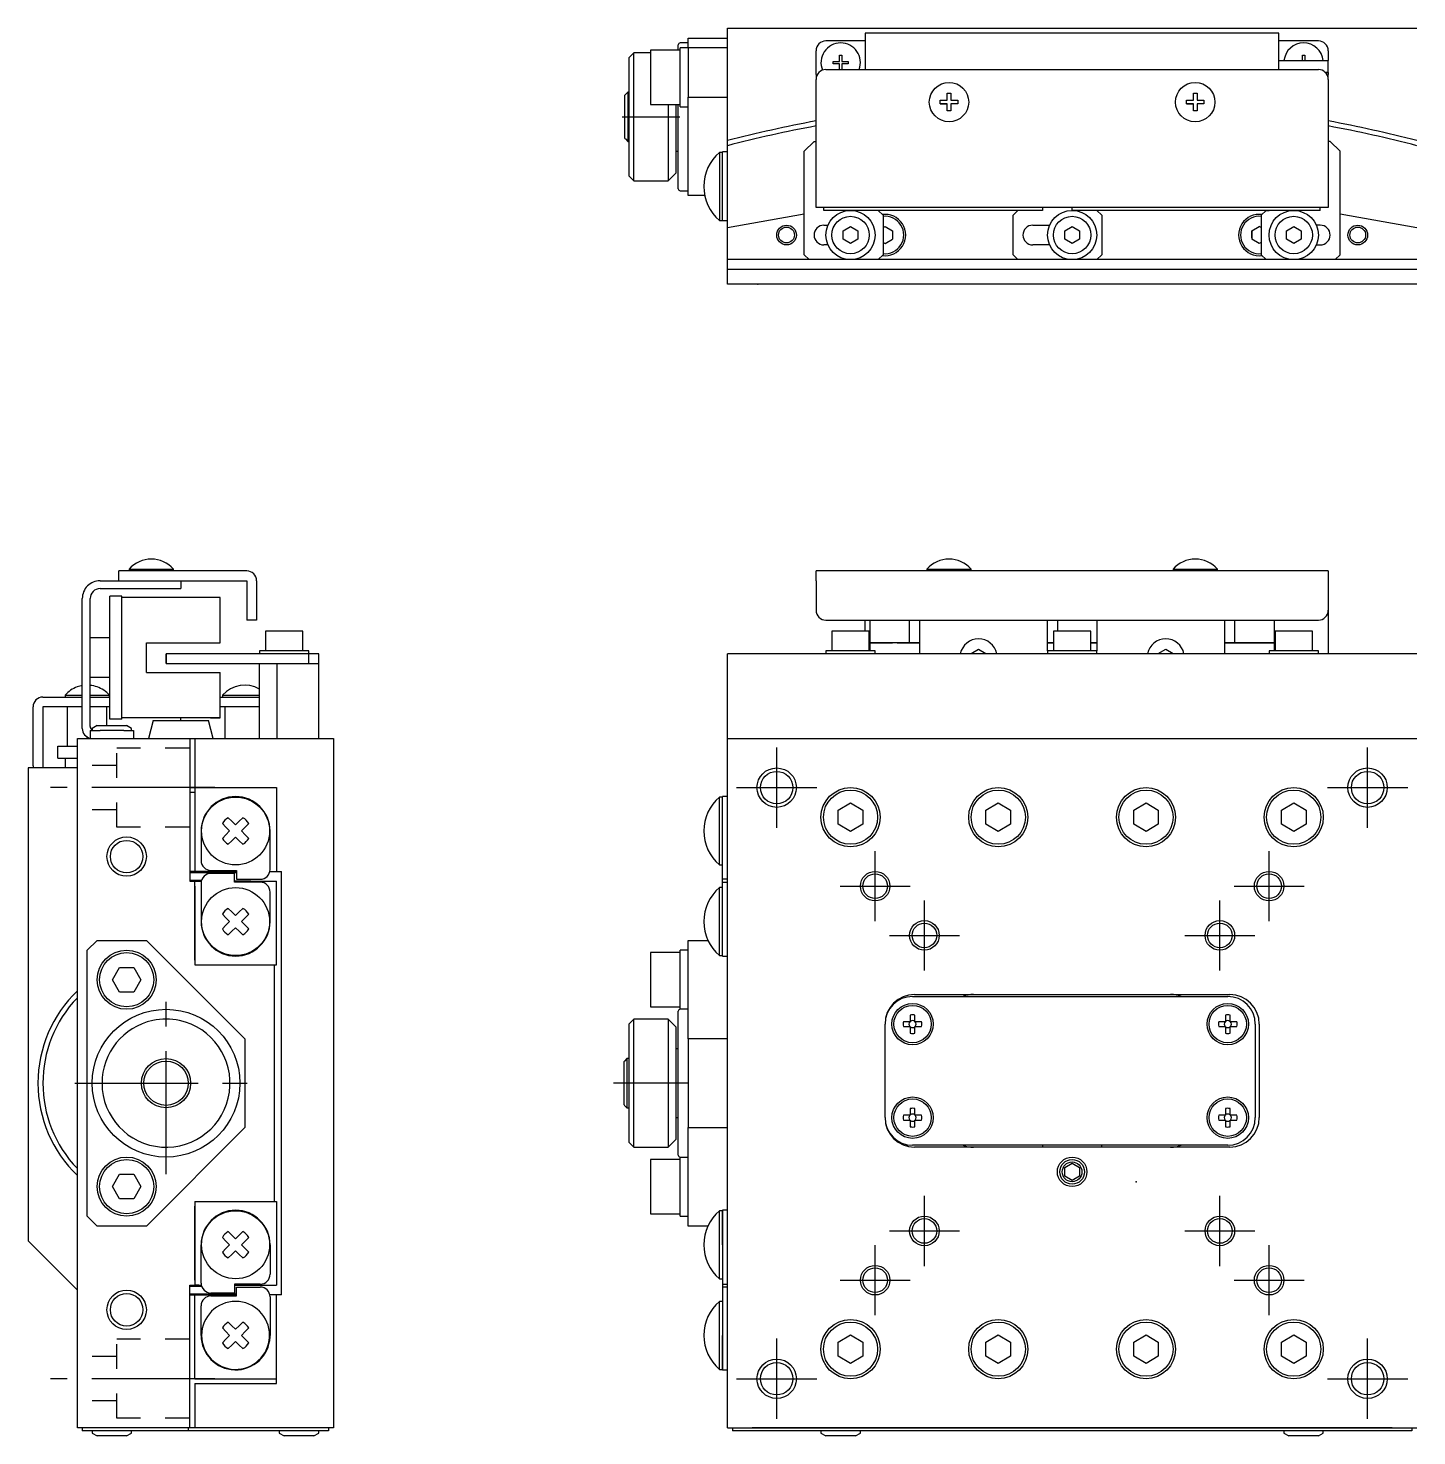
# Model space of a CAD drawing. Extents: x 60 to 444, y -31 to 289.
# Drawn here: x 59.9 to 200.9, y 140.9 to 283.8 of the extents above; entities that cross this region are included whole.
import ezdxf

# ---------------------------------------------------------------- set-up
doc = ezdxf.new("R2010")
doc.units = 0
doc.header["$LTSCALE"] = 10
doc.linetypes.add('CENTER', pattern=[2, 1.25, -0.25, 0.25, -0.25])
doc.linetypes.add('DOT', pattern=[0.5, 0.25, -0.25])
doc.layers.get('0').update_dxf_attribs({"linetype": 'CONTINUOUS'})

# ---------------------------------------------------------------- blocks, each defined once
blk = doc.blocks.new('AID3972')
at = {"color": 7, "linetype": 'CONTINUOUS'}
for p, q in [((149.729447, 185.470511), (181.729447, 185.470511)), ((149.929447, 185.670511), (181.929447, 185.670511)), ((149.489447, 182.910511), (148.810263, 182.910511)), ((149.489447, 183.589695), (149.489447, 182.910511)), ((149.969447, 182.910511), (149.969447, 183.589695)), ((150.648632, 182.910511), (149.969447, 182.910511)), ((181.489447, 182.910511), (180.810263, 182.910511)), ((181.489447, 183.589695), (181.489447, 182.910511)), ((181.969447, 182.910511), (181.969447, 183.589695)), ((182.648632, 182.910511), (181.969447, 182.910511)), ((146.929447, 173.170511), (146.929447, 182.670511)), ((148.810263, 182.430511), (149.489447, 182.430511)), ((149.489447, 182.430511), (149.489447, 181.751327)), ((149.969447, 181.751327), (149.969447, 182.430511)), ((149.969447, 182.430511), (150.648632, 182.430511)), ((180.810263, 182.430511), (181.489447, 182.430511)), ((181.489447, 182.430511), (181.489447, 181.751327)), ((181.969447, 182.430511), (182.648632, 182.430511)), ((181.969447, 181.751327), (181.969447, 182.430511)), ((184.529447, 182.670511), (184.529447, 173.170511)), ((184.929447, 182.670511), (184.929447, 173.170511)), ((149.489447, 173.410511), (148.810263, 173.410511)), ((148.810263, 172.930511), (149.489447, 172.930511)), ((149.489447, 174.089695), (149.489447, 173.410511)), ((149.489447, 172.930511), (149.489447, 172.251327)), ((149.969447, 173.410511), (149.969447, 174.089695)), ((150.648632, 173.410511), (149.969447, 173.410511)), ((149.969447, 172.930511), (150.648632, 172.930511)), ((149.969447, 172.251327), (149.969447, 172.930511)), ((181.489447, 173.410511), (180.810263, 173.410511)), ((180.810263, 172.930511), (181.489447, 172.930511)), ((181.489447, 174.089695), (181.489447, 173.410511)), ((181.489447, 172.930511), (181.489447, 172.251327)), ((181.969447, 173.410511), (181.969447, 174.089695)), ((182.648632, 173.410511), (181.969447, 173.410511)), ((181.969447, 172.930511), (182.648632, 172.930511)), ((181.969447, 172.251327), (181.969447, 172.930511)), ((181.729447, 170.370511), (149.729447, 170.370511)), ((181.929447, 170.170511), (149.929447, 170.170511)), ((162.929447, 170.370511), (162.929447, 170.170511)), ((168.929447, 170.170511), (168.929447, 170.370511)), ((165.179447, 168.103524), (165.929447, 168.536536)), ((165.179447, 167.237498), (165.179447, 168.103524)), ((165.929447, 166.804486), (165.179447, 167.237498)), ((165.929447, 168.536536), (166.679447, 168.103524)), ((166.679447, 167.237498), (165.929447, 166.804486)), ((166.679447, 168.103524), (166.679447, 167.237498))]:
    blk.add_line(p, q, dxfattribs=at)
for centre, radius in [((149.729447, 182.670511), 2.1), ((149.729447, 182.670511), 1.9), ((181.729447, 182.670511), 2.1), ((181.729447, 182.670511), 1.9), ((149.729447, 173.170511), 2.1), ((149.729447, 173.170511), 1.9), ((181.729447, 173.170511), 2.1), ((181.729447, 173.170511), 1.9), ((165.929447, 167.670511), 1.25), ((165.929447, 167.670511), 1)]:
    blk.add_circle(centre, radius, dxfattribs=at)
at = {"color": 9, "linetype": 'CONTINUOUS'}
blk.add_circle((165.929447, 167.670511), 1.5, dxfattribs=at)
at = {"color": 7, "linetype": 'CONTINUOUS'}
for centre, radius, start, end in [((149.929447, 182.670511), 3, 90, 180), ((149.729447, 182.670511), 2.8, 90, 180), ((155.929447, 182.670511), 3, 90, 111.03947), ((175.929447, 182.670511), 3, 68.96053, 90), ((181.729447, 182.670511), 2.8, 0, 90), ((181.929447, 182.670511), 3, 0, 90), ((149.729447, 182.670511), 0.95, 165.36671, 194.63329), ((149.729447, 182.670511), 0.364721, 138.849633, 221.150367), ((149.729447, 182.670511), 0.95, 75.36671, 104.63329), ((149.729447, 182.670511), 0.364721, 48.849633, 131.150367), ((149.729447, 182.670511), 0.364721, 318.849633, 41.150367), ((149.729447, 182.670511), 0.95, 345.36671, 14.63329), ((181.729447, 182.670511), 0.95, 165.36671, 194.63329), ((181.729447, 182.670511), 0.364721, 138.849633, 221.150367), ((181.729447, 182.670511), 0.95, 75.36671, 104.63329), ((181.729447, 182.670511), 0.364721, 48.849633, 131.150367), ((181.729447, 182.670511), 0.364721, 318.849633, 41.150367), ((181.729447, 182.670511), 0.95, 345.36671, 14.63329), ((149.729447, 182.670511), 0.364721, 228.849633, 311.150367), ((149.729447, 182.670511), 0.95, 255.36671, 284.63329), ((181.729447, 182.670511), 0.364721, 228.849633, 311.150367), ((181.729447, 182.670511), 0.95, 255.36671, 284.63329), ((149.729447, 173.170511), 2.8, 180, 270), ((149.929447, 173.170511), 3, 180, 270), ((149.729447, 173.170511), 0.95, 165.36671, 194.63329), ((149.729447, 173.170511), 0.364721, 138.849633, 221.150367), ((149.729447, 173.170511), 0.95, 75.36671, 104.63329), ((149.729447, 173.170511), 0.364721, 48.849633, 131.150367), ((149.729447, 173.170511), 0.364721, 318.849633, 41.150367), ((149.729447, 173.170511), 0.95, 345.36671, 14.63329), ((181.729447, 173.170511), 0.95, 165.36671, 194.63329), ((181.729447, 173.170511), 0.364721, 138.849633, 221.150367), ((181.729447, 173.170511), 0.95, 75.36671, 104.63329), ((181.729447, 173.170511), 0.364721, 48.849633, 131.150367), ((181.729447, 173.170511), 2.8, 270, 0), ((181.929447, 173.170511), 3, 270, 0), ((181.729447, 173.170511), 0.364721, 318.849633, 41.150367), ((181.729447, 173.170511), 0.95, 345.36671, 14.63329), ((149.729447, 173.170511), 0.364721, 228.849633, 311.150367), ((149.729447, 173.170511), 0.95, 255.36671, 284.63329), ((181.729447, 173.170511), 0.364721, 228.849633, 311.150367), ((181.729447, 173.170511), 0.95, 255.36671, 284.63329), ((155.929447, 173.170511), 3, 248.96053, 270), ((175.929447, 173.170511), 3, 270, 291.03947)]:
    blk.add_arc(centre, radius, start, end, dxfattribs=at)

msp = doc.modelspace()

# ---------------------------------------------------------------- linework, layer by layer
at = {"color": 7, "linetype": 'CONTINUOUS'}
for p, q in [((130.92941, 283.767063), (200.92941, 283.767063)), ((130.92941, 257.767063), (130.92941, 283.767063)), ((144.92941, 283.267063), (144.92941, 279.567063)), ((186.92941, 283.267063), (144.92941, 283.267063)), ((186.92941, 279.567063), (186.92941, 283.267063)), ((123.12941, 281.517063), (123.12941, 276.017063)), ((126.12941, 281.517063), (123.12941, 281.517063)), ((125.92941, 281.517063), (125.92941, 282.067063)), ((126.92941, 282.267063), (126.12941, 282.267063)), ((126.12941, 275.767063), (126.12941, 281.767063)), ((126.92941, 281.767063), (126.12941, 281.767063)), ((126.92941, 281.767063), (126.92941, 282.767063)), ((126.92941, 282.767063), (130.92941, 282.767063)), ((130.92941, 281.767063), (126.92941, 281.767063)), ((126.92941, 281.767063), (126.92941, 276.767063)), ((144.92941, 282.467063), (140.92941, 282.467063)), ((190.92941, 282.467063), (186.92941, 282.467063)), ((121.42941, 281.267063), (120.92941, 280.767063)), ((120.92941, 280.767063), (120.92941, 268.767063)), ((121.42941, 268.267063), (121.42941, 281.267063)), ((123.12941, 281.267063), (121.42941, 281.267063)), ((139.92941, 279.067063), (139.92941, 281.467063)), ((141.67941, 280.392063), (142.30441, 280.392063)), ((141.67941, 280.142063), (141.67941, 280.392063)), ((142.30441, 280.142063), (141.67941, 280.142063)), ((142.30441, 281.017063), (142.55441, 281.017063)), ((142.30441, 280.392063), (142.30441, 281.017063)), ((142.30441, 279.567063), (142.30441, 280.142063)), ((142.55441, 281.017063), (142.55441, 280.392063)), ((142.55441, 280.392063), (143.17941, 280.392063)), ((142.55441, 280.142063), (142.55441, 279.567063)), ((143.17941, 280.142063), (142.55441, 280.142063)), ((143.17941, 280.392063), (143.17941, 280.142063)), ((186.92941, 280.467063), (191.92941, 280.467063)), ((189.30441, 281.017063), (189.55441, 281.017063)), ((189.30441, 280.467063), (189.30441, 281.017063)), ((189.55441, 281.017063), (189.55441, 280.467063)), ((191.92941, 281.467063), (191.92941, 280.467063)), ((191.92941, 279.267063), (191.92941, 280.467063)), ((140.92941, 279.567063), (190.92941, 279.567063)), ((191.643552, 279.267063), (191.92941, 279.267063)), ((191.92941, 279.267063), (191.643552, 279.267063)), ((191.92941, 279.267063), (191.92941, 279.067063)), ((120.82941, 277.267063), (120.57941, 277.017063)), ((120.82941, 277.267063), (120.82941, 272.267063)), ((120.92939, 277.267063), (120.82941, 277.267063)), ((139.92941, 266.567063), (139.92941, 278.567063)), ((191.92941, 278.567063), (191.92941, 266.567063)), ((120.57941, 277.017063), (120.52941, 276.967063)), ((120.52941, 272.567063), (120.52941, 276.967063)), ((123.12941, 276.017063), (126.12941, 276.017063)), ((124.92941, 276.017063), (124.92941, 268.267063)), ((125.72941, 269.067063), (125.72941, 276.017063)), ((125.92941, 267.467063), (125.92941, 276.017063)), ((126.92941, 266.767063), (126.92941, 276.767063)), ((126.92941, 276.767063), (130.92941, 276.767063)), ((152.543048, 276.447063), (153.24941, 276.447063)), ((152.543048, 276.087063), (152.543048, 276.447063)), ((153.24941, 276.087063), (152.543048, 276.087063)), ((152.543048, 276.087063), (153.24941, 276.087063)), ((153.24941, 277.153425), (153.60941, 277.153425)), ((153.24941, 276.447063), (153.24941, 277.153425)), ((153.24941, 275.380702), (153.24941, 276.087063)), ((153.60941, 277.153425), (153.60941, 276.447063)), ((153.60941, 276.447063), (154.315771, 276.447063)), ((153.60941, 276.087063), (153.60941, 275.380702)), ((154.315771, 276.087063), (153.60941, 276.087063)), ((154.315771, 276.087063), (153.60941, 276.087063)), ((154.315771, 276.447063), (154.315771, 276.087063)), ((177.543048, 276.087063), (177.543048, 276.447063)), ((177.543048, 276.447063), (178.24941, 276.447063)), ((178.24941, 276.087063), (177.543048, 276.087063)), ((177.543048, 276.087063), (178.24941, 276.087063)), ((178.24941, 277.153425), (178.60941, 277.153425)), ((178.24941, 276.447063), (178.24941, 277.153425)), ((178.24941, 275.380702), (178.24941, 276.087063)), ((178.60941, 277.153425), (178.60941, 276.447063)), ((178.60941, 276.447063), (179.315771, 276.447063)), ((178.60941, 276.087063), (178.60941, 275.380702)), ((179.315771, 276.087063), (178.60941, 276.087063)), ((179.315771, 276.087063), (178.60941, 276.087063)), ((179.315771, 276.447063), (179.315771, 276.087063)), ((126.12941, 275.767063), (126.92941, 275.767063)), ((153.60941, 275.380702), (153.24941, 275.380702)), ((178.60941, 275.380702), (178.24941, 275.380702)), ((120.52941, 272.567063), (120.57941, 272.517063)), ((120.57941, 272.517063), (120.82941, 272.267063)), ((120.82941, 272.267063), (120.92939, 272.267063)), ((139.72941, 272.267063), (138.72941, 271.267063)), ((139.72941, 272.267063), (139.92941, 272.267063)), ((192.12941, 272.267063), (191.92941, 272.267063)), ((192.12941, 272.267063), (193.12941, 271.267063)), ((125.72941, 271.267063), (125.92941, 271.267063)), ((130.12941, 271.153601), (130.12941, 264.253601)), ((130.42941, 271.153601), (130.12941, 271.153601)), ((130.42941, 271.153601), (130.42941, 271.203601)), ((130.42941, 264.203601), (130.42941, 271.203601)), ((130.92941, 271.203601), (130.42941, 271.203601)), ((138.72941, 260.767063), (138.72941, 271.267063)), ((193.12941, 260.767063), (193.12941, 271.267063)), ((120.92941, 268.767063), (121.42941, 268.267063)), ((124.92941, 268.267063), (125.72941, 269.067063)), ((121.42941, 268.267063), (124.92941, 268.267063)), ((126.12941, 267.267063), (126.92941, 267.267063)), ((128.627509, 266.767063), (126.92941, 266.767063)), ((139.92941, 265.567063), (139.92941, 266.567063)), ((191.92941, 266.567063), (191.92941, 265.567063)), ((138.72941, 264.879144), (130.92941, 263.503793)), ((191.92941, 265.567063), (139.92941, 265.567063)), ((140.72941, 265.267063), (140.72941, 265.567063)), ((162.92941, 265.267063), (140.72941, 265.267063)), ((146.72941, 264.767063), (146.22941, 265.267063)), ((146.72941, 264.767063), (146.72941, 260.767063)), ((160.42941, 265.267063), (159.92941, 264.767063)), ((159.92941, 260.767063), (159.92941, 264.767063)), ((162.92941, 265.567063), (162.92941, 265.267063)), ((165.92941, 265.267063), (165.92941, 265.567063)), ((191.12941, 265.267063), (165.92941, 265.267063)), ((168.92941, 264.767063), (168.42941, 265.267063)), ((168.92941, 264.767063), (168.92941, 260.767063)), ((185.12941, 264.767063), (185.62941, 265.267063)), ((185.12941, 264.767063), (185.62941, 265.267063)), ((185.12941, 264.767063), (185.12941, 260.767063)), ((185.62941, 265.267063), (185.922104, 265.267063)), ((191.12941, 265.267063), (191.12941, 265.567063)), ((200.92941, 263.503793), (193.12941, 264.879144)), ((130.12941, 264.253601), (130.42941, 264.253601)), ((130.42941, 264.203601), (130.42941, 264.253601)), ((130.92941, 264.203601), (130.42941, 264.203601)), ((140.72941, 263.767063), (141.138122, 263.767063)), ((142.67941, 263.200076), (143.42941, 263.633089)), ((142.67941, 262.33405), (142.67941, 263.200076)), ((143.42941, 263.633089), (144.17941, 263.200076)), ((144.17941, 263.200076), (144.17941, 262.33405)), ((146.72941, 263.517618), (146.92941, 263.633089)), ((146.92941, 263.633089), (147.67941, 263.200076)), ((147.67941, 263.200076), (147.67941, 262.33405)), ((161.92941, 263.767063), (163.638122, 263.767063)), ((165.17941, 263.200076), (165.92941, 263.633089)), ((165.17941, 262.33405), (165.17941, 263.200076)), ((165.92941, 263.633089), (166.67941, 263.200076)), ((166.67941, 263.200076), (166.67941, 262.33405)), ((184.17941, 263.200076), (184.92941, 263.633089)), ((184.17941, 262.494321), (184.17941, 263.200076)), ((184.17941, 263.200076), (184.17941, 262.33405)), ((185.12941, 263.517618), (184.92941, 263.633089)), ((187.67941, 263.200076), (188.42941, 263.633089)), ((187.67941, 262.33405), (187.67941, 263.200076)), ((188.42941, 263.633089), (189.17941, 263.200076)), ((189.17941, 263.200076), (189.17941, 262.33405)), ((191.12941, 263.767063), (190.720697, 263.767063)), ((141.138122, 261.767063), (140.72941, 261.767063)), ((143.42941, 261.901038), (142.67941, 262.33405)), ((144.17941, 262.33405), (143.42941, 261.901038)), ((146.72941, 262.016508), (146.92941, 261.901038)), ((146.92941, 261.901038), (147.67941, 262.33405)), ((163.638122, 261.767063), (161.92941, 261.767063)), ((165.92941, 261.901038), (165.17941, 262.33405)), ((166.67941, 262.33405), (165.92941, 261.901038)), ((184.92941, 261.901038), (184.17941, 262.33405)), ((185.12941, 262.016508), (184.92941, 261.901038)), ((188.42941, 261.901038), (187.67941, 262.33405)), ((189.17941, 262.33405), (188.42941, 261.901038)), ((190.720697, 261.767063), (191.12941, 261.767063)), ((200.92941, 260.267063), (130.92941, 260.267063)), ((138.72941, 260.767063), (139.22941, 260.267063)), ((146.22941, 260.267063), (146.72941, 260.767063)), ((159.92941, 260.767063), (160.42941, 260.267063)), ((168.42941, 260.267063), (168.92941, 260.767063)), ((185.62941, 260.267063), (185.12941, 260.767063)), ((185.62941, 260.267063), (185.12941, 260.767063)), ((193.12941, 260.767063), (192.62941, 260.267063)), ((200.92941, 259.267063), (130.92941, 259.267063)), ((200.92941, 257.767063), (130.92941, 257.767063)), ((69.12941, 227.670361), (69.12941, 228.670361)), ((82.12941, 228.670361), (69.12941, 228.670361)), ((70.17941, 228.854675), (72.42941, 228.854675)), ((70.17941, 228.854675), (70.17941, 228.670361)), ((71.41789, 229.688949), (71.415508, 229.693835)), ((71.41789, 229.688949), (71.415508, 229.693835)), ((72.42941, 228.854675), (74.67941, 228.854675)), ((73.443312, 229.693835), (73.440928, 229.688949)), ((74.67941, 228.670361), (74.67941, 228.854675)), ((191.92941, 228.670361), (139.92941, 228.670361)), ((139.92941, 227.670361), (139.92941, 228.670361)), ((151.17941, 228.854675), (151.17941, 228.670361)), ((152.41789, 229.688949), (152.415508, 229.693835)), ((152.41789, 229.688949), (152.415508, 229.693835)), ((154.443312, 229.693835), (154.440928, 229.688949)), ((155.67941, 228.670361), (155.67941, 228.854675)), ((176.17941, 228.854675), (176.17941, 228.670361)), ((177.41789, 229.688949), (177.415508, 229.693835)), ((177.41789, 229.688949), (177.415508, 229.693835)), ((179.443312, 229.693835), (179.440928, 229.688949)), ((180.67941, 228.670361), (180.67941, 228.854675)), ((191.92941, 228.670361), (191.92941, 227.670361)), ((67.22941, 227.670361), (82.12941, 227.670361)), ((75.42941, 227.670361), (75.42941, 226.870361)), ((82.12941, 227.670361), (82.12941, 223.670361)), ((83.12941, 227.670361), (83.12941, 223.670361)), ((139.92941, 227.670361), (139.92941, 224.670361)), ((191.92941, 227.670361), (191.92941, 224.670361)), ((65.42941, 212.670361), (65.42941, 225.870361)), ((66.22941, 212.870361), (66.22941, 225.870361)), ((67.22941, 226.870361), (75.42941, 226.870361)), ((69.42941, 226.120361), (68.22941, 226.120361)), ((68.22941, 213.620361), (68.22941, 226.120361)), ((69.42941, 213.620361), (69.42941, 226.120361)), ((79.42941, 225.970361), (69.42941, 225.970361)), ((79.42941, 221.370361), (79.42941, 225.970361)), ((191.92941, 224.670361), (191.92941, 220.270361)), ((83.12941, 223.670361), (82.12941, 223.670361)), ((140.92941, 223.670361), (190.92941, 223.670361)), ((144.92941, 222.570361), (144.92941, 223.670361)), ((145.42941, 221.370361), (145.42941, 223.670361)), ((149.42941, 221.370361), (149.42941, 223.670361)), ((150.42941, 223.670361), (150.42941, 221.370361)), ((163.42941, 221.370361), (163.42941, 223.670361)), ((164.42941, 223.670361), (164.42941, 222.570361)), ((168.42941, 223.670361), (168.42941, 221.370361)), ((181.42941, 221.370361), (181.42941, 223.670361)), ((182.42941, 223.670361), (182.42941, 221.370361)), ((186.42941, 223.670361), (186.42941, 221.370361)), ((68.22941, 221.870361), (66.22941, 221.870361)), ((87.82941, 222.570361), (84.02941, 222.570361)), ((84.02941, 222.570361), (84.02941, 220.570361)), ((87.82941, 220.570361), (87.82941, 222.570361)), ((145.32941, 222.570361), (141.52941, 222.570361)), ((141.52941, 222.570361), (141.52941, 220.570361)), ((145.32941, 220.570361), (145.32941, 222.570361)), ((167.82941, 222.570361), (164.02941, 222.570361)), ((164.02941, 222.570361), (164.02941, 220.570361)), ((167.82941, 220.570361), (167.82941, 222.570361)), ((190.32941, 222.570361), (186.52941, 222.570361)), ((186.52941, 222.570361), (186.52941, 220.570361)), ((190.32941, 220.570361), (190.32941, 222.570361)), ((71.92941, 221.370361), (79.42941, 221.370361)), ((71.92941, 218.370361), (71.92941, 221.370361)), ((71.92941, 221.370361), (75.92941, 221.370361)), ((73.92941, 219.270361), (73.92941, 220.270361)), ((73.92941, 220.270361), (73.92941, 219.270361)), ((89.42941, 220.270361), (73.92941, 220.270361)), ((78.42941, 221.370361), (79.42941, 221.370361)), ((88.42941, 220.570361), (83.42941, 220.570361)), ((83.42941, 220.570361), (83.42941, 220.270361)), ((88.42941, 219.270361), (88.42941, 220.570361)), ((89.42941, 211.670361), (89.42941, 220.270361)), ((130.92941, 141.670361), (130.92941, 220.270361)), ((200.92941, 220.270361), (130.92941, 220.270361)), ((145.92941, 220.570361), (140.92941, 220.570361)), ((140.92941, 220.570361), (140.92941, 220.270361)), ((145.42941, 221.370361), (147.67941, 221.370361)), ((149.42941, 221.370361), (145.42941, 221.370361)), ((145.42941, 220.570361), (145.42941, 221.370361)), ((145.92941, 220.270361), (145.92941, 220.570361)), ((148.17941, 221.370361), (150.42941, 221.370361)), ((150.42941, 221.370361), (149.42941, 221.370361)), ((150.42941, 221.370361), (150.42941, 220.270361)), ((155.67941, 220.303375), (156.42941, 220.736387)), ((155.67941, 220.270361), (155.67941, 220.303375)), ((156.42941, 220.736387), (157.17941, 220.303375)), ((157.17941, 220.303375), (157.17941, 220.270361)), ((163.42941, 221.370361), (164.02941, 221.370361)), ((164.02941, 221.370361), (163.42941, 221.370361)), ((163.42941, 220.570361), (163.42941, 221.370361)), ((168.42941, 220.570361), (163.42941, 220.570361)), ((163.42941, 220.570361), (163.42941, 220.270361)), ((167.82941, 221.370361), (168.42941, 221.370361)), ((168.42941, 221.370361), (167.82941, 221.370361)), ((168.42941, 221.370361), (168.42941, 220.570361)), ((168.42941, 220.270361), (168.42941, 220.570361)), ((174.67941, 220.303375), (175.42941, 220.736387)), ((174.67941, 220.270361), (174.67941, 220.303375)), ((175.42941, 220.736387), (176.17941, 220.303375)), ((176.17941, 220.303375), (176.17941, 220.270361)), ((181.42941, 221.370361), (186.42941, 221.370361)), ((182.42941, 221.370361), (181.42941, 221.370361)), ((181.42941, 220.270361), (181.42941, 221.370361)), ((186.42941, 221.370361), (182.42941, 221.370361)), ((190.92941, 220.570361), (185.92941, 220.570361)), ((185.92941, 220.570361), (185.92941, 220.270361)), ((186.42941, 221.370361), (186.42941, 220.570361)), ((190.92941, 220.270361), (190.92941, 220.570361)), ((73.92941, 219.270361), (89.42941, 219.270361)), ((83.42941, 211.670361), (83.42941, 219.270361)), ((85.19268, 219.270361), (85.19268, 211.670361)), ((66.22941, 217.870361), (68.22941, 217.870361)), ((71.92941, 218.370361), (79.42941, 218.370361)), ((79.42941, 213.770361), (79.42941, 218.370361)), ((61.42941, 215.870361), (65.42941, 215.870361)), ((63.67941, 216.054675), (65.42941, 216.054675)), ((63.67941, 216.054675), (63.67941, 215.870361)), ((64.917892, 216.888949), (64.915508, 216.893835)), ((66.22941, 216.054675), (68.17941, 216.054675)), ((66.22941, 215.870361), (68.22941, 215.870361)), ((66.943312, 216.893835), (66.940928, 216.888949)), ((68.17941, 215.870361), (68.17941, 216.054675)), ((79.42941, 215.870361), (83.42941, 215.870361)), ((79.67941, 216.054675), (83.42941, 216.054675)), ((79.67941, 216.054675), (79.67941, 215.870361)), ((60.42941, 209.370361), (60.42941, 214.870361)), ((65.42941, 214.870361), (61.42941, 214.870361)), ((61.42941, 214.870361), (61.42941, 209.370361)), ((63.92941, 210.870361), (63.92941, 214.870361)), ((68.22941, 214.870361), (66.22941, 214.870361)), ((67.92941, 212.970361), (67.92941, 214.870361)), ((83.42941, 214.870361), (79.42941, 214.870361)), ((79.92941, 211.670361), (79.92941, 214.870361)), ((66.92941, 212.970361), (66.42941, 212.681687)), ((66.92941, 212.970361), (69.92941, 212.970361)), ((69.42941, 213.620361), (68.22941, 213.620361)), ((79.42941, 213.770361), (69.42941, 213.770361)), ((78.42941, 213.770361), (69.42941, 213.770361)), ((70.42941, 212.681687), (69.92941, 212.970361)), ((72.618898, 213.470361), (72.13659, 211.670361)), ((72.618898, 213.470361), (78.239922, 213.470361)), ((75.42941, 213.470361), (75.42941, 213.770361)), ((78.72223, 211.670361), (78.239922, 213.470361)), ((78.42941, 213.770361), (79.42941, 213.770361)), ((64.92941, 141.670361), (64.92941, 211.670361)), ((64.92941, 211.670361), (90.92941, 211.670361)), ((65.92941, 211.670361), (65.92941, 211.804337)), ((66.22941, 212.470361), (66.22941, 211.690565)), ((66.22941, 212.470361), (67.22941, 212.470361)), ((66.22941, 211.690565), (66.42941, 211.670361)), ((66.42941, 212.681687), (66.42941, 212.470361)), ((69.62941, 212.470361), (67.22941, 212.470361)), ((69.62941, 212.470361), (70.62941, 212.470361)), ((70.42941, 212.470361), (70.42941, 212.681687)), ((70.62941, 212.470361), (70.62941, 211.670361)), ((76.342441, 211.670361), (76.342441, 197.170361)), ((76.858656, 211.670361), (76.858656, 198.170361)), ((90.92941, 211.670361), (90.92941, 141.670361)), ((130.92941, 211.670361), (200.92941, 211.670361)), ((62.92941, 209.670361), (62.92941, 210.870361)), ((62.92941, 210.870361), (64.92941, 210.870361)), ((64.92941, 210.963255), (64.92941, 211.170361)), ((59.92941, 208.670361), (59.92941, 160.670361)), ((64.92941, 208.670361), (59.92941, 208.670361)), ((60.42941, 208.870361), (60.42941, 209.370361)), ((60.42941, 208.870361), (60.42941, 208.670361)), ((61.42941, 209.370361), (61.42941, 208.870361)), ((61.42941, 208.870361), (61.42941, 208.670361)), ((62.92941, 209.670361), (64.92941, 209.670361)), ((63.67941, 209.670361), (63.67941, 208.670361)), ((76.342441, 206.670361), (76.858656, 206.670361)), ((76.858656, 206.170361), (76.342441, 206.170361)), ((76.858656, 206.670361), (85.13563, 206.670361)), ((85.13563, 206.670361), (85.13563, 198.170361)), ((130.42941, 205.720363), (130.12941, 205.720363)), ((130.42941, 202.270363), (130.42941, 205.770363)), ((130.92941, 205.770363), (130.42941, 205.770363)), ((130.42941, 202.270363), (130.42941, 205.720363)), ((142.17941, 204.392049), (143.42941, 205.113737)), ((142.17941, 202.948673), (142.17941, 204.392049)), ((143.42941, 205.113737), (144.67941, 204.392049)), ((144.67941, 204.392049), (144.67941, 202.948673)), ((157.17941, 204.392049), (158.42941, 205.113737)), ((157.17941, 202.948673), (157.17941, 204.392049)), ((158.42941, 205.113737), (159.67941, 204.392049)), ((159.67941, 204.392049), (159.67941, 202.948673)), ((172.17941, 204.392049), (173.42941, 205.113737)), ((172.17941, 202.948673), (172.17941, 204.392049)), ((173.42941, 205.113737), (174.67941, 204.392049)), ((174.67941, 204.392049), (174.67941, 202.948673)), ((187.17941, 204.392049), (188.42941, 205.113737)), ((187.17941, 202.948673), (187.17941, 204.392049)), ((188.42941, 205.113737), (189.67941, 204.392049)), ((189.67941, 204.392049), (189.67941, 202.948673)), ((80.0096, 202.646567), (79.656901, 203.018738)), ((80.616666, 203.253633), (80.244495, 203.606331)), ((80.992872, 202.886115), (80.616666, 203.253633)), ((80.992872, 202.886115), (81.369078, 203.253633)), ((81.369078, 203.253633), (81.741249, 203.606331)), ((81.976144, 202.646567), (82.328842, 203.018738)), ((143.42941, 202.226985), (142.17941, 202.948673)), ((144.67941, 202.948673), (143.42941, 202.226985)), ((158.42941, 202.226985), (157.17941, 202.948673)), ((159.67941, 202.948673), (158.42941, 202.226985)), ((173.42941, 202.226985), (172.17941, 202.948673)), ((174.67941, 202.948673), (173.42941, 202.226985)), ((188.42941, 202.226985), (187.17941, 202.948673)), ((189.67941, 202.948673), (188.42941, 202.226985)), ((77.492872, 202.270361), (77.492872, 199.270361)), ((80.0096, 201.894155), (79.656901, 201.521984)), ((80.377118, 202.270361), (80.0096, 202.646567)), ((80.377118, 202.270361), (80.0096, 201.894155)), ((80.992872, 201.654607), (80.616666, 201.287089)), ((80.992872, 201.654607), (81.369078, 201.287089)), ((81.608626, 202.270361), (81.976144, 202.646567)), ((81.608626, 202.270361), (81.976144, 201.894155)), ((81.976144, 201.894155), (82.328842, 201.521984)), ((84.492872, 198.370361), (84.492872, 202.270361)), ((130.42941, 198.370363), (130.42941, 202.270363)), ((80.616666, 201.287089), (80.244495, 200.93439)), ((81.369078, 201.287089), (81.741249, 200.93439)), ((130.12941, 198.820363), (130.42941, 198.820363)), ((81.092872, 198.170361), (76.342441, 198.170361)), ((76.342441, 198.070361), (81.092872, 198.070361)), ((76.537648, 198.070361), (76.342441, 198.070361)), ((76.565291, 198.070361), (76.342441, 198.070361)), ((76.731042, 198.070361), (76.342441, 198.070361)), ((76.342441, 197.270361), (77.538933, 197.270361)), ((76.731042, 198.070361), (76.537648, 198.070361)), ((77.492056, 198.070361), (76.565291, 198.070361)), ((78.492872, 198.270361), (81.092872, 198.270361)), ((78.492872, 198.270361), (81.092872, 198.270361)), ((80.892872, 197.970361), (78.492872, 197.970361)), ((80.892872, 197.970361), (78.492872, 197.970361)), ((80.892872, 197.070361), (80.892872, 197.970361)), ((81.092872, 198.270361), (81.092872, 197.370361)), ((81.092872, 197.370361), (83.492872, 197.370361)), ((81.092872, 197.370361), (83.492872, 197.370361)), ((84.481949, 198.170361), (84.472668, 198.170361)), ((84.472668, 198.170361), (85.654117, 198.170361)), ((85.654117, 155.170361), (85.654117, 198.170361)), ((130.42941, 197.370363), (130.42941, 198.370363)), ((76.342441, 197.170361), (77.513076, 197.170361)), ((76.858656, 189.170361), (76.858656, 197.170361)), ((76.858656, 196.670361), (76.858656, 189.170361)), ((77.492872, 196.970361), (77.492872, 193.070361)), ((80.92941, 197.170361), (80.892872, 197.170361)), ((82.53766, 197.170361), (80.892872, 197.170361)), ((80.892872, 197.170361), (85.13563, 197.170361)), ((80.892872, 197.170361), (80.92941, 197.170361)), ((83.492872, 197.070361), (80.892872, 197.070361)), ((83.492872, 197.070361), (80.892872, 197.070361)), ((84.492872, 193.070361), (84.492872, 196.070361)), ((85.13563, 188.670361), (85.13563, 197.170361)), ((130.42941, 196.520363), (130.12941, 196.520363)), ((130.42941, 196.070363), (130.42941, 197.070363)), ((130.42941, 193.070363), (130.42941, 196.070363)), ((80.616666, 194.053633), (80.244495, 194.406331)), ((81.369078, 194.053633), (81.741249, 194.406331)), ((80.0096, 193.446567), (79.656901, 193.818738)), ((80.377118, 193.070361), (80.0096, 193.446567)), ((80.377118, 193.070361), (80.0096, 192.694155)), ((80.992872, 193.686115), (80.616666, 194.053633)), ((80.992872, 193.686115), (81.369078, 194.053633)), ((81.608626, 193.070361), (81.976144, 193.446567)), ((81.608626, 193.070361), (81.976144, 192.694155)), ((81.976144, 193.446567), (82.328842, 193.818738)), ((130.42941, 189.570363), (130.42941, 193.070363)), ((130.42941, 189.620363), (130.42941, 193.070363)), ((80.0096, 192.694155), (79.656901, 192.321984)), ((80.616666, 192.087089), (80.244495, 191.73439)), ((80.992872, 192.454607), (80.616666, 192.087089)), ((80.992872, 192.454607), (81.369078, 192.087089)), ((81.369078, 192.087089), (81.741249, 191.73439)), ((81.976144, 192.694155), (82.328842, 192.321984)), ((66.92941, 191.170361), (65.92941, 190.170361)), ((65.92941, 163.170361), (65.92941, 190.170361)), ((66.92941, 191.170361), (71.92941, 191.170361)), ((81.92941, 181.170361), (71.92941, 191.170361)), ((126.12941, 184.170361), (126.12941, 190.170361)), ((126.92941, 190.170361), (126.12941, 190.170361)), ((126.92941, 191.170361), (128.94819, 191.170361)), ((126.92941, 181.170361), (126.92941, 191.170361)), ((76.858656, 189.170361), (76.858656, 188.670361)), ((76.858656, 188.670361), (85.13563, 188.670361)), ((84.92941, 164.670361), (84.92941, 188.670361)), ((123.12941, 189.920361), (123.12941, 184.420361)), ((126.12941, 189.920361), (123.12941, 189.920361)), ((130.12941, 189.620363), (130.42941, 189.620363)), ((130.42941, 189.570363), (130.92941, 189.570363)), ((68.486034, 187.170361), (69.207722, 188.420361)), ((69.207722, 188.420361), (70.651098, 188.420361)), ((70.651098, 188.420361), (71.372786, 187.170361)), ((69.207722, 185.920361), (68.486034, 187.170361)), ((70.651098, 185.920361), (69.207722, 185.920361)), ((71.372786, 187.170361), (70.651098, 185.920361)), ((123.12941, 184.420361), (126.12941, 184.420361)), ((121.42941, 183.170361), (120.92941, 182.670361)), ((121.42941, 170.170361), (121.42941, 183.170361)), ((124.92941, 183.170361), (121.42941, 183.170361)), ((124.92941, 183.170361), (124.92941, 176.670361)), ((125.72941, 182.370361), (124.92941, 183.170361)), ((125.92941, 176.670361), (125.92941, 183.970361)), ((126.92941, 184.170361), (126.12941, 184.170361)), ((120.92941, 182.670361), (120.92941, 170.670361)), ((125.72941, 170.970361), (125.72941, 182.370361)), ((81.92941, 181.170361), (81.92941, 172.170361)), ((125.92941, 180.170361), (125.72941, 180.170361)), ((130.92941, 181.170361), (126.92941, 181.170361)), ((126.92941, 181.170361), (126.92941, 172.170361)), ((120.47941, 178.920361), (120.42941, 178.870361)), ((120.42941, 174.470361), (120.42941, 178.870361)), ((120.72941, 179.170361), (120.47941, 178.920361)), ((120.92941, 179.170361), (120.72941, 179.170361)), ((124.92941, 176.670361), (124.92941, 170.170361)), ((125.92941, 169.370361), (125.92941, 176.670361)), ((120.42941, 174.470361), (120.47941, 174.420361)), ((120.47941, 174.420361), (120.72941, 174.170361)), ((120.72941, 174.170361), (120.92941, 174.170361)), ((125.72941, 173.170361), (125.92941, 173.170361)), ((71.92941, 162.170361), (81.92941, 172.170361)), ((126.92941, 172.170361), (130.92941, 172.170361)), ((126.92941, 162.170361), (126.92941, 172.170361)), ((120.92941, 170.670361), (121.42941, 170.170361)), ((121.42941, 170.170361), (124.92941, 170.170361)), ((124.92941, 170.170361), (125.72941, 170.970361)), ((123.12941, 168.920361), (123.12941, 163.420361)), ((126.12941, 168.920361), (123.12941, 168.920361)), ((126.12941, 163.170361), (126.12941, 169.170361)), ((126.12941, 169.170361), (126.92941, 169.170361)), ((68.486034, 166.170361), (69.207722, 167.420361)), ((69.207722, 167.420361), (70.651098, 167.420361)), ((70.651098, 167.420361), (71.372786, 166.170361)), ((69.207722, 164.920361), (68.486034, 166.170361)), ((71.372786, 166.170361), (70.651098, 164.920361)), ((70.651098, 164.920361), (69.207722, 164.920361)), ((76.858656, 164.670361), (76.858656, 156.170361)), ((76.858656, 164.670361), (85.13563, 164.670361)), ((85.13563, 164.670361), (85.13563, 156.170361)), ((65.92941, 163.170361), (66.92941, 162.170361)), ((76.858656, 156.670361), (76.858656, 164.170361)), ((123.12941, 163.420361), (126.12941, 163.420361)), ((126.12941, 163.170361), (126.92941, 163.170361)), ((130.42941, 163.720361), (130.12941, 163.720361)), ((130.42941, 163.770361), (130.42941, 160.270361)), ((130.92941, 163.770361), (130.42941, 163.770361)), ((130.42941, 160.270361), (130.42941, 163.720361)), ((71.92941, 162.170361), (66.92941, 162.170361)), ((80.616666, 161.253633), (80.244495, 161.606331)), ((81.369078, 161.253633), (81.741249, 161.606331)), ((128.94819, 162.170361), (126.92941, 162.170361)), ((59.92941, 160.670361), (64.92941, 155.670361)), ((77.492872, 156.370361), (77.492872, 160.270361)), ((80.0096, 160.646567), (79.656901, 161.018738)), ((80.377118, 160.270361), (80.0096, 160.646567)), ((80.377118, 160.270361), (80.0096, 159.894155)), ((80.992872, 160.886115), (80.616666, 161.253633)), ((80.992872, 160.886115), (81.369078, 161.253633)), ((81.608626, 160.270361), (81.976144, 160.646567)), ((81.608626, 160.270361), (81.976144, 159.894155)), ((81.976144, 160.646567), (82.328842, 161.018738)), ((84.492872, 160.270361), (84.492872, 157.270361)), ((130.42941, 160.270361), (130.42941, 157.270361)), ((80.0096, 159.894155), (79.656901, 159.521984)), ((80.616666, 159.287089), (80.244495, 158.93439)), ((80.992872, 159.654607), (80.616666, 159.287089)), ((80.992872, 159.654607), (81.369078, 159.287089)), ((81.369078, 159.287089), (81.741249, 158.93439)), ((81.976144, 159.894155), (82.328842, 159.521984)), ((130.42941, 157.270361), (130.42941, 156.270361)), ((76.342441, 156.170361), (77.513076, 156.170361)), ((76.342441, 141.670361), (76.342441, 156.170361)), ((76.537648, 156.070361), (76.342441, 156.070361)), ((76.342441, 156.070361), (77.538933, 156.070361)), ((76.565291, 156.070361), (76.342441, 156.070361)), ((76.731042, 156.070361), (76.342441, 156.070361)), ((76.731042, 156.070361), (76.537648, 156.070361)), ((77.492056, 156.070361), (76.565291, 156.070361)), ((77.246876, 156.170361), (76.858656, 156.170361)), ((77.538933, 156.070361), (77.492056, 156.070361)), ((83.492872, 156.270361), (80.892872, 156.270361)), ((80.892872, 156.270361), (80.892872, 155.370361)), ((83.492872, 156.270361), (80.892872, 156.270361)), ((82.53766, 156.170361), (80.892872, 156.170361)), ((80.892872, 156.170361), (85.13563, 156.170361)), ((81.092872, 155.970361), (83.492872, 155.970361)), ((81.092872, 155.970361), (83.492872, 155.970361)), ((81.092872, 155.070361), (81.092872, 155.970361)), ((130.12941, 156.820361), (130.42941, 156.820361)), ((130.42941, 156.270361), (130.42941, 155.970361)), ((130.42941, 155.970361), (130.42941, 154.970361)), ((76.342441, 155.270361), (81.092872, 155.270361)), ((76.342441, 155.170361), (79.186189, 155.170361)), ((76.858656, 146.670361), (76.858656, 155.170361)), ((81.092872, 155.170361), (77.246876, 155.170361)), ((80.892872, 155.370361), (78.492872, 155.370361)), ((80.892872, 155.370361), (78.492872, 155.370361)), ((78.492872, 155.070361), (81.092872, 155.070361)), ((78.492872, 155.070361), (81.092872, 155.070361)), ((84.481949, 155.170361), (84.472668, 155.170361)), ((85.654117, 155.170361), (84.481949, 155.170361)), ((84.492872, 154.970361), (84.492872, 151.070361)), ((85.13563, 146.170361), (85.13563, 155.170361)), ((85.13563, 147.170361), (85.13563, 154.670361)), ((130.42941, 154.520361), (130.12941, 154.520361)), ((130.42941, 154.970361), (130.42941, 151.070361)), ((77.492872, 151.070361), (77.492872, 154.070361)), ((80.0096, 151.446567), (79.656901, 151.818738)), ((80.616666, 152.053633), (80.244495, 152.406331)), ((80.992872, 151.686115), (80.616666, 152.053633)), ((80.992872, 151.686115), (81.369078, 152.053633)), ((81.369078, 152.053633), (81.741249, 152.406331)), ((81.976144, 151.446567), (82.328842, 151.818738)), ((80.0096, 150.694155), (79.656901, 150.321984)), ((80.377118, 151.070361), (80.0096, 151.446567)), ((80.377118, 151.070361), (80.0096, 150.694155)), ((80.616666, 150.087089), (80.244495, 149.73439)), ((80.992872, 150.454607), (80.616666, 150.087089)), ((80.992872, 150.454607), (81.369078, 150.087089)), ((81.369078, 150.087089), (81.741249, 149.73439)), ((81.608626, 151.070361), (81.976144, 151.446567)), ((81.608626, 151.070361), (81.976144, 150.694155)), ((81.976144, 150.694155), (82.328842, 150.321984)), ((130.42941, 151.070361), (130.42941, 147.570361)), ((130.42941, 147.620361), (130.42941, 151.070361)), ((142.17941, 150.392049), (143.42941, 151.113737)), ((142.17941, 148.948673), (142.17941, 150.392049)), ((143.42941, 151.113737), (144.67941, 150.392049)), ((144.67941, 150.392049), (144.67941, 148.948673)), ((157.17941, 150.392049), (158.42941, 151.113737)), ((157.17941, 148.948673), (157.17941, 150.392049)), ((158.42941, 151.113737), (159.67941, 150.392049)), ((159.67941, 150.392049), (159.67941, 148.948673)), ((172.17941, 150.392049), (173.42941, 151.113737)), ((172.17941, 148.948673), (172.17941, 150.392049)), ((173.42941, 151.113737), (174.67941, 150.392049)), ((174.67941, 150.392049), (174.67941, 148.948673)), ((187.17941, 150.392049), (188.42941, 151.113737)), ((187.17941, 148.948673), (187.17941, 150.392049)), ((188.42941, 151.113737), (189.67941, 150.392049)), ((189.67941, 150.392049), (189.67941, 148.948673)), ((143.42941, 148.226985), (142.17941, 148.948673)), ((144.67941, 148.948673), (143.42941, 148.226985)), ((158.42941, 148.226985), (157.17941, 148.948673)), ((159.67941, 148.948673), (158.42941, 148.226985)), ((173.42941, 148.226985), (172.17941, 148.948673)), ((174.67941, 148.948673), (173.42941, 148.226985)), ((188.42941, 148.226985), (187.17941, 148.948673)), ((189.67941, 148.948673), (188.42941, 148.226985)), ((130.12941, 147.620361), (130.42941, 147.620361)), ((130.42941, 147.570361), (130.92941, 147.570361)), ((76.858656, 146.670361), (85.13563, 146.670361)), ((76.858656, 146.170361), (76.858656, 141.670361)), ((76.858656, 146.170361), (85.13563, 146.170361)), ((90.92941, 141.670361), (64.92941, 141.670361)), ((65.42941, 141.670361), (65.42941, 141.370361)), ((76.18504, 141.670361), (76.18504, 141.370361)), ((90.42941, 141.670361), (90.42941, 141.370361)), ((130.92941, 141.670361), (200.92941, 141.670361)), ((131.42941, 141.670361), (131.42941, 141.370361)), ((198.42941, 141.670361), (133.42941, 141.670361)), ((200.42941, 141.670361), (200.42941, 141.370361)), ((90.42941, 141.370361), (65.42941, 141.370361)), ((66.42941, 141.370361), (66.42941, 141.159037)), ((66.42941, 141.159037), (66.92941, 140.870361)), ((69.92941, 140.870361), (66.92941, 140.870361)), ((69.92941, 140.870361), (70.42941, 141.159037)), ((70.42941, 141.159037), (70.42941, 141.370361)), ((85.42941, 141.370361), (85.42941, 141.159037)), ((85.42941, 141.159037), (85.92941, 140.870361)), ((88.92941, 140.870361), (85.92941, 140.870361)), ((88.92941, 140.870361), (89.42941, 141.159037)), ((89.42941, 141.159037), (89.42941, 141.370361)), ((200.42941, 141.370361), (131.42941, 141.370361)), ((140.42941, 141.370361), (140.42941, 141.159037)), ((140.42941, 141.159037), (140.92941, 140.870361)), ((142.42941, 140.870361), (140.92941, 140.870361)), ((143.92941, 140.870361), (142.42941, 140.870361)), ((143.92941, 140.870361), (144.42941, 141.159037)), ((144.42941, 141.159037), (144.42941, 141.370361)), ((187.42941, 141.370361), (187.42941, 141.159037)), ((187.42941, 141.159037), (187.92941, 140.870361)), ((189.42941, 140.870361), (187.92941, 140.870361)), ((190.92941, 140.870361), (189.42941, 140.870361)), ((190.92941, 140.870361), (191.42941, 141.159037)), ((191.42941, 141.159037), (191.42941, 141.370361))]:
    msp.add_line(p, q, dxfattribs=at)
at = {"color": 4, "linetype": 'CENTER'}
for p, q in [((120.25441, 274.767063), (126.10441, 274.767063)), ((135.92941, 202.590361), (135.92941, 210.750361)), ((195.92941, 202.590361), (195.92941, 210.750361)), ((78.884367, 206.670361), (62.201591, 206.670361)), ((131.84941, 206.670361), (140.00941, 206.670361)), ((191.84941, 206.670361), (200.00941, 206.670361)), ((145.92941, 193.110361), (145.92941, 200.230361)), ((185.92941, 193.110361), (185.92941, 200.230361)), ((142.36941, 196.670361), (149.48941, 196.670361)), ((182.36941, 196.670361), (189.48941, 196.670361)), ((150.92941, 188.110361), (150.92941, 195.230361)), ((180.92941, 188.110361), (180.92941, 195.230361)), ((147.36941, 191.670361), (154.48941, 191.670361)), ((177.36941, 191.670361), (184.48941, 191.670361)), ((73.92941, 167.420361), (73.92941, 185.920361)), ((64.67941, 176.670361), (83.17941, 176.670361)), ((126.99941, 176.670361), (119.35941, 176.670361)), ((150.92941, 158.110361), (150.92941, 165.230361)), ((180.92941, 158.110361), (180.92941, 165.230361)), ((147.36941, 161.670361), (154.48941, 161.670361)), ((177.36941, 161.670361), (184.48941, 161.670361)), ((145.92941, 153.110361), (145.92941, 160.230361)), ((185.92941, 153.110361), (185.92941, 160.230361)), ((142.36941, 156.670361), (149.48941, 156.670361)), ((182.36941, 156.670361), (189.48941, 156.670361)), ((135.92941, 142.590361), (135.92941, 150.750361)), ((195.92941, 142.590361), (195.92941, 150.750361)), ((78.884367, 146.670361), (62.201591, 146.670361)), ((131.84941, 146.670361), (140.00941, 146.670361)), ((191.84941, 146.670361), (200.00941, 146.670361))]:
    msp.add_line(p, q, dxfattribs=at)
at = {"color": 4, "linetype": 'CONTINUOUS'}
for p, q in [((151.17941, 228.854675), (153.42941, 228.854675)), ((153.42941, 228.854675), (155.67941, 228.854675)), ((176.17941, 228.854675), (178.42941, 228.854675)), ((178.42941, 228.854675), (180.67941, 228.854675)), ((130.12941, 202.270363), (130.12941, 205.720363)), ((130.12941, 198.820363), (130.12941, 202.270363)), ((130.42941, 197.070363), (130.42941, 197.370363)), ((130.92941, 197.370363), (130.42941, 197.370363)), ((130.12941, 193.070363), (130.12941, 196.520363)), ((130.42941, 197.070363), (130.92941, 197.070363)), ((130.12941, 189.620363), (130.12941, 193.070363)), ((120.72941, 179.170361), (120.72941, 174.170361)), ((130.12941, 160.270361), (130.12941, 163.720361)), ((130.12941, 156.820361), (130.12941, 160.270361)), ((130.42941, 156.270361), (130.92941, 156.270361)), ((130.92941, 155.970361), (130.42941, 155.970361)), ((130.12941, 151.070361), (130.12941, 154.520361)), ((130.12941, 147.620361), (130.12941, 151.070361))]:
    msp.add_line(p, q, dxfattribs=at)
at = {"color": 4, "linetype": 'DOT'}
for p, q in [((76.342441, 210.670361), (68.92941, 210.670361)), ((68.92941, 202.670361), (68.92941, 210.670361)), ((68.92941, 208.920361), (64.92941, 208.920361)), ((68.92941, 204.420361), (64.92941, 204.420361)), ((76.342441, 202.670361), (68.92941, 202.670361)), ((76.342441, 150.670361), (68.92941, 150.670361)), ((68.92941, 142.670361), (68.92941, 150.670361)), ((68.92941, 148.920361), (64.92941, 148.920361)), ((68.92941, 144.420361), (64.92941, 144.420361)), ((76.342441, 142.670361), (68.92941, 142.670361))]:
    msp.add_line(p, q, dxfattribs=at)
at = {"color": 7, "linetype": 'CONTINUOUS'}
for centre, radius in [((153.42941, 276.267063), 2), ((178.42941, 276.267063), 2), ((143.42941, 262.767063), 2.5), ((143.42941, 262.767063), 1.9), ((165.92941, 262.767063), 2.5), ((165.92941, 262.767063), 1.9), ((188.42941, 262.767063), 2.5), ((188.42941, 262.767063), 1.9), ((136.92941, 262.767063), 0.8), ((194.92941, 262.767063), 0.8), ((135.92941, 206.670361), 1.65), ((195.92941, 206.670361), 1.65), ((143.42941, 203.670361), 3), ((143.42941, 203.670361), 2.75), ((158.42941, 203.670361), 3), ((158.42941, 203.670361), 2.75), ((173.42941, 203.670361), 3), ((173.42941, 203.670361), 2.75), ((188.42941, 203.670361), 3), ((188.42941, 203.670361), 2.75), ((80.992872, 202.270361), 3.45), ((69.92941, 199.670361), 1.65), ((145.92941, 196.670361), 1.25), ((185.92941, 196.670361), 1.25), ((80.992872, 193.070361), 3.45), ((150.92941, 191.670361), 1.25), ((180.92941, 191.670361), 1.25), ((69.92941, 187.170361), 3), ((69.92941, 187.170361), 2.75), ((73.92941, 176.670361), 7.5), ((73.92941, 176.670361), 2.5), ((73.92941, 176.670361), 2.25), ((69.92941, 166.170361), 3), ((69.92941, 166.170361), 2.75), ((80.992872, 160.270361), 3.45), ((150.92941, 161.670361), 1.25), ((180.92941, 161.670361), 1.25), ((145.92941, 156.670361), 1.25), ((185.92941, 156.670361), 1.25), ((69.92941, 153.670361), 1.65), ((143.42941, 149.670361), 3), ((143.42941, 149.670361), 2.75), ((158.42941, 149.670361), 3), ((158.42941, 149.670361), 2.75), ((173.42941, 149.670361), 3), ((173.42941, 149.670361), 2.75), ((188.42941, 149.670361), 3), ((188.42941, 149.670361), 2.75), ((135.92941, 146.670361), 1.65), ((195.92941, 146.670361), 1.65)]:
    msp.add_circle(centre, radius, dxfattribs=at)
at = {"color": 4, "linetype": 'CONTINUOUS'}
for centre, radius in [((136.92941, 262.767063), 1), ((194.92941, 262.767063), 1), ((135.92941, 206.670361), 2), ((195.92941, 206.670361), 2), ((69.92941, 199.670361), 2), ((145.92941, 196.670361), 1.5), ((185.92941, 196.670361), 1.5), ((150.92941, 191.670361), 1.5), ((180.92941, 191.670361), 1.5), ((150.92941, 161.670361), 1.5), ((180.92941, 161.670361), 1.5), ((145.92941, 156.670361), 1.5), ((185.92941, 156.670361), 1.5), ((69.92941, 153.670361), 2), ((135.92941, 146.670361), 2), ((195.92941, 146.670361), 2)]:
    msp.add_circle(centre, radius, dxfattribs=at)
at = {"color": 7, "linetype": 'CONTINUOUS'}
for centre, radius, start, end in [((126.12941, 282.067063), 0.2, 90, 180), ((140.92941, 281.467063), 1, 90, 180), ((142.42941, 280.267063), 2, 90, 202.420707), ((142.42941, 280.267063), 2, 339.512685, 90), ((189.42941, 280.267063), 2, 90, 174.26083), ((189.42941, 280.267063), 2, 5.73917, 90), ((190.92941, 281.467063), 1, 0, 90), ((140.92941, 278.567063), 1, 90, 180), ((140.92941, 279.067063), 1, 180, 194.477513), ((190.92941, 278.567063), 1, 0, 90), ((190.92941, 279.067063), 1, 345.522486, 0), ((165.92941, 135.767063), 140.5, 100.664245, 104.424872), ((165.92941, 135.767063), 141, 100.625988, 104.372617), ((165.92941, 135.767063), 141, 75.627383, 79.374012), ((165.92941, 135.767063), 140.5, 75.575128, 79.335755), ((133.048941, 267.703601), 4.519531, 130.239266, 229.760734), ((126.12941, 267.467063), 0.2, 180, 270), ((146.92941, 262.767063), 2.1, 262.307428, 97.692572), ((146.92941, 262.767063), 1.9, 263.957672, 96.042328), ((184.92941, 262.767063), 2.1, 82.307428, 277.692572), ((184.92941, 262.767063), 1.9, 83.957669, 276.042328), ((140.72941, 262.767063), 1, 90, 270), ((161.92941, 262.767063), 1, 90, 270), ((191.12941, 262.767063), 1, 270, 90), ((72.42941, 226.870361), 3, 41.409635, 138.590378), ((82.12941, 227.670361), 1, 0, 90), ((153.42941, 226.870361), 3, 41.409635, 138.590378), ((178.42941, 226.870361), 3, 41.409635, 138.590378), ((67.229409, 225.870362), 1.799999, 89.9999572, 180.0000428), ((67.229409, 225.870362), 0.999999, 89.9999572, 180.0000428), ((140.92941, 224.670361), 1, 180, 270), ((190.92941, 224.670361), 1, 270, 0), ((156.42941, 219.870361), 1.9, 12.153197, 167.846803), ((175.42941, 219.870361), 1.9, 12.153197, 167.846803), ((61.42941, 214.870361), 1, 90, 180), ((65.92941, 214.070361), 3, 109.753086, 138.590378), ((65.92941, 214.070361), 2.994596, 99.611548, 109.741766), ((65.92941, 214.070361), 2.994596, 70.258234, 84.250436), ((65.92941, 214.070361), 3, 41.409622, 70.246914), ((81.92941, 214.070361), 3, 60, 138.590378), ((66.42941, 212.670361), 1, 180, 258.463041), ((66.62941, 212.870361), 0.4, 180, 240), ((80.992872, 202.270361), 3.5, 0, 180), ((133.048942, 202.270363), 4.519532, 130.239271, 229.760734), ((80.992872, 202.270361), 1.531302, 119.25645, 150.74355), ((80.992872, 202.270361), 1.531302, 29.25645, 60.74355), ((80.992872, 202.270361), 1.531302, 209.25645, 240.74355), ((80.992872, 202.270361), 1.531302, 299.25645, 330.74355), ((78.492872, 199.270361), 1, 180, 270), ((78.492872, 196.970361), 1, 90, 180), ((83.492872, 198.370361), 1, 270, 0), ((83.492872, 196.070361), 1, 0, 90), ((133.04894, 193.070363), 4.519532, 130.239237, 229.760734), ((80.992872, 193.070361), 1.531302, 119.25645, 150.74355), ((80.992872, 193.070361), 1.531302, 29.25645, 60.74355), ((80.992872, 193.070361), 3.5, 180, 0), ((80.992872, 193.070361), 1.531302, 209.25645, 240.74355), ((80.992872, 193.070361), 1.531302, 299.25645, 330.74355), ((73.92941, 176.670361), 13, 133.813061, 226.186939), ((73.92941, 176.670361), 12.5, 136.05448, 223.94552), ((73.92941, 176.670361), 6.5, 102.002563, 180), ((73.92941, 176.670361), 6.5, 180, 77.995446), ((73.92941, 176.670361), 6.5, 77.995446, 102.002563), ((126.12941, 183.970361), 0.2, 90, 180), ((126.12941, 169.370361), 0.2, 180, 270), ((80.992872, 160.270361), 3.5, 0, 180), ((133.048942, 160.270361), 4.519532, 130.239266, 229.760729), ((80.992872, 160.270361), 1.531302, 119.25645, 150.74355), ((80.992872, 160.270361), 1.531302, 29.25645, 60.74355), ((80.992872, 160.270361), 1.531302, 209.25645, 240.74355), ((80.992872, 160.270361), 1.531302, 299.25645, 330.74355), ((83.492872, 157.270361), 1, 270, 0), ((78.492872, 156.370361), 1, 180, 270), ((83.492872, 154.970361), 1, 0, 90), ((78.492872, 154.070361), 1, 90, 180), ((80.992872, 151.070361), 3.45, 0, 180), ((133.048942, 151.070361), 4.519532, 130.239271, 229.760734), ((80.992872, 151.070361), 1.531302, 119.25645, 150.74355), ((80.992872, 151.070361), 1.531302, 29.25645, 60.74355), ((80.992872, 151.070361), 3.5, 180, 357), ((80.992872, 151.070361), 3.45, 180, 357), ((80.992872, 151.070361), 1.531302, 209.25645, 240.74355), ((80.992872, 151.070361), 1.531302, 299.25645, 330.74355), ((80.992872, 151.070361), 3.45, 357, 0), ((80.992872, 151.070361), 3.5, 357, 0)]:
    msp.add_arc(centre, radius, start, end, dxfattribs=at)
at = {"color": 7}
msp.add_point((134.031201, 257.767063), dxfattribs=at)
at = {"color": 9}
msp.add_point((172.42941, 166.670361), dxfattribs=at)

# ---------------------------------------------------------------- block references
msp.add_blockref('AID3972', (0, 0))

doc.saveas('drawing.dxf')
